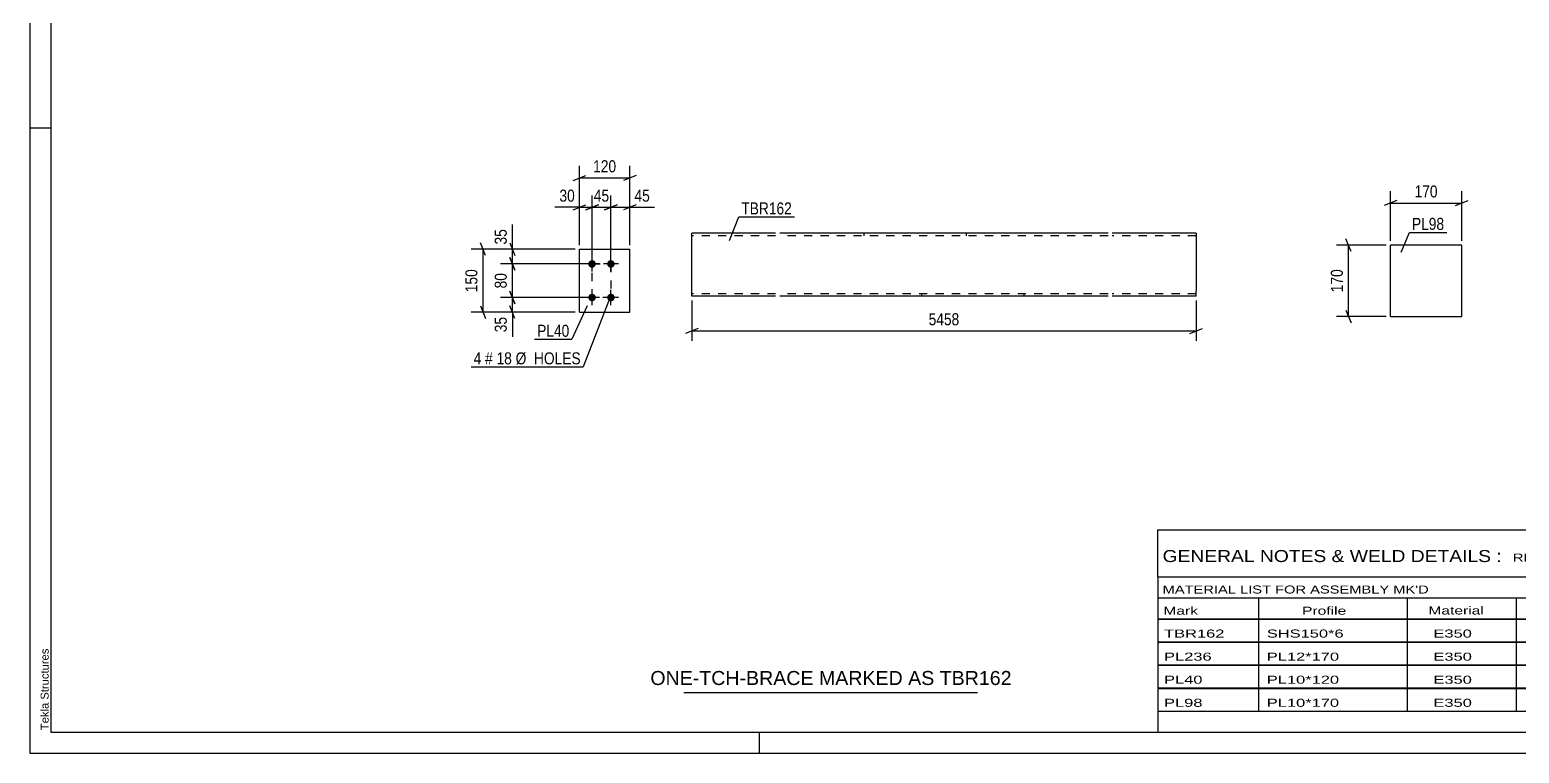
# Model space of a CAD drawing. Header units: millimetres. Extents: x 0 to 594, y 0 to 420.
# Drawn here: x 0 to 355.2, y 0 to 172.4 of the extents above; entities that cross this region are included whole.
import ezdxf

# ---------------------------------------------------------------- set-up
doc = ezdxf.new("R2010")
doc.units = ezdxf.units.MM
doc.linetypes.add('DXK_LINE_DOT2', pattern=[3.9198, 1.9599, -1.9599])
doc.styles.add('Arial', font='ARIAL.TTF', dxfattribs={"height": 0.2})
doc.styles.add('Arial Narrow', font='ARIALN.TTF', dxfattribs={"height": 0.2})

# ---------------------------------------------------------------- blocks, each defined once
blk = doc.blocks.new('Unknown-580609763-1130')
at = {"color": 5, "linetype": 'Continuous'}
for p, q in [((0, 420), (0, 0)), ((5, 415), (5, 5)), ((5, 149), (0, 149)), ((5, 5), (589, 5)), ((174, 0), (174, 5)), ((0, 0), (594, 0))]:
    blk.add_line(p, q, dxfattribs=at)
at = {"color": 174, "linetype": 'Continuous', "style": 'Arial'}
blk.add_text('Tekla Structures', height=1.9102, rotation=90, dxfattribs=at).set_placement((4.5, 5.5))
blk = doc.blocks.new('Part-580609763-2167 - 2161')
at = {"color": 2, "linetype": 'Continuous'}
for p, q in [((131.09, 105.11), (131.09, 120.11)), ((131.09, 120.11), (143.09, 120.11)), ((143.09, 105.11), (143.09, 120.11)), ((131.09, 105.11), (131.09, 105.11)), ((131.09, 105.11), (143.09, 105.11)), ((143.09, 105.11), (143.09, 105.11))]:
    blk.add_line(p, q, dxfattribs=at)
at = {"color": 7, "linetype": 'DXK_LINE_DOT2'}
for p, q in [((131.09, 120.11), (143.09, 120.11)), ((131.09, 105.11), (131.09, 105.11)), ((131.09, 105.11), (143.09, 105.11)), ((143.09, 105.11), (143.09, 105.11))]:
    blk.add_line(p, q, dxfattribs=at)
blk = doc.blocks.new('Bolt-580609763-2200 - 2161')
at = {"linetype": 'Continuous'}
for points in [[(134.09, 115.71), (133.9, 115.73), (133.72, 115.79), (133.56, 115.88), (133.42, 116.01), (133.31, 116.16), (133.23, 116.33), (133.19, 116.52), (133.19, 116.71), (133.23, 116.89), (133.31, 117.06), (133.42, 117.21), (133.56, 117.34), (133.72, 117.43), (133.9, 117.49), (134.09, 117.51), (134.28, 117.49), (134.45, 117.43), (134.62, 117.34), (134.76, 117.21), (134.87, 117.06), (134.94, 116.89), (134.98, 116.71), (134.98, 116.52), (134.94, 116.33), (134.87, 116.16), (134.76, 116.01), (134.62, 115.88), (134.45, 115.79), (134.28, 115.73)], [(138.59, 115.71), (138.4, 115.73), (138.22, 115.79), (138.06, 115.88), (137.92, 116.01), (137.81, 116.16), (137.73, 116.33), (137.69, 116.52), (137.69, 116.71), (137.73, 116.89), (137.81, 117.06), (137.92, 117.21), (138.06, 117.34), (138.22, 117.43), (138.4, 117.49), (138.59, 117.51), (138.78, 117.49), (138.95, 117.43), (139.12, 117.34), (139.26, 117.21), (139.37, 117.06), (139.44, 116.89), (139.48, 116.71), (139.48, 116.52), (139.44, 116.33), (139.37, 116.16), (139.26, 116.01), (139.12, 115.88), (138.95, 115.79), (138.78, 115.73)], [(134.09, 107.71), (133.9, 107.73), (133.72, 107.79), (133.56, 107.88), (133.42, 108.01), (133.31, 108.16), (133.23, 108.33), (133.19, 108.52), (133.19, 108.71), (133.23, 108.89), (133.31, 109.06), (133.42, 109.21), (133.56, 109.34), (133.72, 109.43), (133.9, 109.49), (134.09, 109.51), (134.28, 109.49), (134.45, 109.43), (134.62, 109.34), (134.76, 109.21), (134.87, 109.06), (134.94, 108.89), (134.98, 108.71), (134.98, 108.52), (134.94, 108.33), (134.87, 108.16), (134.76, 108.01), (134.62, 107.88), (134.45, 107.79), (134.28, 107.73)], [(138.59, 107.71), (138.4, 107.73), (138.22, 107.79), (138.06, 107.88), (137.92, 108.01), (137.81, 108.16), (137.73, 108.33), (137.69, 108.52), (137.69, 108.71), (137.73, 108.89), (137.81, 109.06), (137.92, 109.21), (138.06, 109.34), (138.22, 109.43), (138.4, 109.49), (138.59, 109.51), (138.78, 109.49), (138.95, 109.43), (139.12, 109.34), (139.26, 109.21), (139.37, 109.06), (139.44, 108.89), (139.48, 108.71), (139.48, 108.52), (139.44, 108.33), (139.37, 108.16), (139.26, 108.01), (139.12, 107.88), (138.95, 107.79), (138.78, 107.73)]]:
    blk.add_hatch(color=1, dxfattribs=at).paths.add_polyline_path(points)
at = {"color": 1, "linetype": 'Continuous'}
for p, q in [((134.09, 114.81), (134.09, 118.41)), ((138.59, 114.81), (138.59, 118.41)), ((135.89, 116.61), (132.29, 116.61)), ((140.39, 116.61), (136.79, 116.61)), ((134.09, 106.81), (134.09, 110.41)), ((138.59, 106.81), (138.59, 110.41)), ((135.89, 108.61), (132.29, 108.61)), ((140.39, 108.61), (136.79, 108.61))]:
    blk.add_line(p, q, dxfattribs=at)
blk = doc.blocks.new('Part-580609763-2404 - 2398')
at = {"color": 2, "linetype": 'Continuous'}
for p, q in [((341.49, 121.11), (324.49, 121.11)), ((324.49, 104.11), (324.49, 121.11)), ((341.49, 104.11), (341.49, 121.11)), ((324.49, 104.11), (341.49, 104.11))]:
    blk.add_line(p, q, dxfattribs=at)
blk = doc.blocks.new('Part-580609763-2436 - 2428')
at = {"color": 2, "linetype": 'Continuous'}
for p, q in [((177.87, 123.91), (157.87, 123.91)), ((157.87, 109), (157.87, 123.91)), ((257.16, 123.91), (178.87, 123.91)), ((278.16, 123.91), (258.16, 123.91)), ((278.16, 123.91), (278.16, 110.11)), ((278.16, 108.91), (278.16, 110.11)), ((157.87, 108.91), (157.87, 109)), ((177.87, 108.91), (157.87, 108.91)), ((257.16, 108.91), (178.87, 108.91)), ((278.16, 108.91), (258.16, 108.91))]:
    blk.add_line(p, q, dxfattribs=at)
at = {"color": 7, "linetype": 'DXK_LINE_DOT2'}
for p, q in [((177.87, 123.31), (157.87, 123.31)), ((257.16, 123.31), (178.87, 123.31)), ((198.87, 123.91), (198.87, 123.31)), ((223.27, 123.91), (223.27, 123.31)), ((278.16, 123.31), (258.16, 123.31)), ((278.16, 123.31), (278.16, 123.27)), ((278.16, 123.27), (278.16, 123.31)), ((278.16, 123.17), (278.16, 123.27)), ((278.16, 123.27), (278.16, 123.17)), ((157.87, 109.51), (157.87, 109.56)), ((177.87, 109.51), (157.87, 109.51)), ((257.16, 109.51), (178.87, 109.51)), ((212.76, 108.91), (212.76, 109.51)), ((237.16, 108.91), (237.16, 109.51)), ((278.16, 109.51), (258.16, 109.51)), ((278.16, 109.56), (278.16, 109.88)), ((278.16, 109.51), (278.16, 109.56))]:
    blk.add_line(p, q, dxfattribs=at)
blk = doc.blocks.new('Rectangle-580609763-2384 - 2161')
at = {"color": 1, "linetype": 'DXK_LINE_DOT2'}
blk.add_lwpolyline([(134.09, 116.61), (138.59, 116.61), (138.59, 108.61), (134.09, 108.61), (134.09, 116.61)], close=True, dxfattribs=at)
blk = doc.blocks.new('StraightDimension-580609763-2344 - 2161')
at = {"color": 7, "linetype": 'Continuous'}
for p, q in [((134.09, 117.61), (134.09, 132.96)), ((138.59, 117.61), (138.59, 132.96)), ((132.59, 129.51), (135.59, 130.71)), ((134.09, 130.11), (138.59, 130.11)), ((140.09, 130.71), (137.09, 129.51))]:
    blk.add_line(p, q, dxfattribs=at)
at = {"color": 0}
blk.add_wipeout([(138.77, 130.86), (138.77, 135.06), (133.91, 135.06), (133.91, 130.86)], dxfattribs=at)
at = {"color": 3, "style": 'Arial Narrow'}
blk.add_text('45', height=2.863, dxfattribs=at).set_placement((134.51, 131.46))
blk = doc.blocks.new('StraightDimension-580609763-2300 - 2161')
at = {"color": 7, "linetype": 'Continuous'}
for p, q in [((114.49, 121.61), (115.69, 118.61)), ((130.09, 120.11), (112.24, 120.11)), ((115.69, 115.11), (114.49, 118.11)), ((115.09, 116.61), (115.09, 120.11)), ((133.09, 116.61), (112.24, 116.61))]:
    blk.add_line(p, q, dxfattribs=at)
at = {"color": 0}
blk.add_wipeout([(114.34, 125.49), (110.14, 125.49), (110.14, 120.64), (114.34, 120.64)], dxfattribs=at)
at = {"color": 7, "linetype": 'Continuous'}
blk.add_line((115.09, 120.11), (115.09, 126.02), dxfattribs=at)
blk.add_line((115.09, 120.11), (115.09, 126.02), dxfattribs=at)
at = {"color": 3, "style": 'Arial Narrow'}
blk.add_text('35', height=2.863, rotation=90.0002, dxfattribs=at).set_placement((113.74, 121.24))
blk = doc.blocks.new('StraightDimension-580609763-2277 - 2161')
at = {"color": 7, "linetype": 'Continuous'}
for p, q in [((114.49, 110.11), (115.69, 107.11)), ((133.09, 108.61), (112.24, 108.61)), ((115.69, 103.61), (114.49, 106.61)), ((115.09, 105.11), (115.09, 108.61)), ((130.09, 105.11), (112.24, 105.11))]:
    blk.add_line(p, q, dxfattribs=at)
at = {"color": 0}
blk.add_wipeout([(114.34, 104.59), (110.14, 104.59), (110.14, 99.73), (114.34, 99.73)], dxfattribs=at)
at = {"color": 7, "linetype": 'Continuous'}
blk.add_line((115.09, 105.11), (115.09, 99.21), dxfattribs=at)
blk.add_line((115.09, 105.11), (115.09, 99.21), dxfattribs=at)
at = {"color": 3, "style": 'Arial Narrow'}
blk.add_text('35', height=2.863, rotation=90.0002, dxfattribs=at).set_placement((113.74, 100.33))
blk = doc.blocks.new('StraightDimension-580609763-2290 - 2161')
at = {"color": 7, "linetype": 'Continuous'}
for p, q in [((114.49, 118.11), (115.69, 115.11)), ((133.09, 116.61), (112.24, 116.61)), ((115.09, 108.61), (115.09, 116.61)), ((115.69, 107.11), (114.49, 110.11)), ((133.09, 108.61), (112.24, 108.61))]:
    blk.add_line(p, q, dxfattribs=at)
at = {"color": 0}
blk.add_wipeout([(114.34, 115.04), (110.14, 115.04), (110.14, 110.18), (114.34, 110.18)], dxfattribs=at)
at = {"color": 3, "style": 'Arial Narrow'}
blk.add_text('80', height=2.863, rotation=90.0002, dxfattribs=at).set_placement((113.74, 110.78))
blk = doc.blocks.new('StraightDimension-580609763-2314 - 2161')
at = {"color": 7, "linetype": 'Continuous'}
for p, q in [((108.69, 118.61), (107.49, 121.61)), ((130.09, 120.11), (105.24, 120.11)), ((108.09, 105.11), (108.09, 120.11)), ((107.49, 106.61), (108.69, 103.61)), ((130.09, 105.11), (105.24, 105.11))]:
    blk.add_line(p, q, dxfattribs=at)
at = {"color": 0}
blk.add_wipeout([(107.34, 115.95), (103.14, 115.95), (103.14, 109.27), (107.34, 109.27)], dxfattribs=at)
at = {"color": 3, "style": 'Arial Narrow'}
blk.add_text('150', height=2.863, rotation=90.0002, dxfattribs=at).set_placement((106.74, 109.87))
blk = doc.blocks.new('StraightDimension-580609763-2331 - 2161')
at = {"color": 7, "linetype": 'Continuous'}
for p, q in [((131.09, 121.11), (131.09, 132.96)), ((134.09, 117.61), (134.09, 132.96)), ((129.59, 129.51), (132.59, 130.71)), ((131.09, 130.11), (134.09, 130.11)), ((135.59, 130.71), (132.59, 129.51))]:
    blk.add_line(p, q, dxfattribs=at)
at = {"color": 0}
blk.add_wipeout([(130.56, 130.86), (130.56, 135.06), (125.71, 135.06), (125.71, 130.86)], dxfattribs=at)
at = {"color": 7, "linetype": 'Continuous'}
blk.add_line((131.09, 130.11), (125.18, 130.11), dxfattribs=at)
blk.add_line((131.09, 130.11), (125.18, 130.11), dxfattribs=at)
at = {"color": 3, "style": 'Arial Narrow'}
blk.add_text('30', height=2.863, dxfattribs=at).set_placement((126.31, 131.46))
blk = doc.blocks.new('StraightDimension-580609763-2354 - 2161')
at = {"color": 7, "linetype": 'Continuous'}
for p, q in [((138.59, 117.61), (138.59, 132.96)), ((143.09, 121.11), (143.09, 132.96)), ((137.09, 129.51), (140.09, 130.71)), ((138.59, 130.11), (143.09, 130.11)), ((144.59, 130.71), (141.59, 129.51))]:
    blk.add_line(p, q, dxfattribs=at)
at = {"color": 0}
blk.add_wipeout([(148.47, 130.86), (148.47, 135.06), (143.61, 135.06), (143.61, 130.86)], dxfattribs=at)
at = {"color": 7, "linetype": 'Continuous'}
blk.add_line((143.09, 130.11), (148.99, 130.11), dxfattribs=at)
blk.add_line((143.09, 130.11), (148.99, 130.11), dxfattribs=at)
at = {"color": 3, "style": 'Arial Narrow'}
blk.add_text('45', height=2.863, dxfattribs=at).set_placement((144.21, 131.46))
blk = doc.blocks.new('StraightDimension-580609763-2368 - 2161')
at = {"color": 7, "linetype": 'Continuous'}
for p, q in [((131.09, 121.11), (131.09, 139.96)), ((143.09, 121.11), (143.09, 139.96)), ((129.59, 136.51), (132.59, 137.71)), ((131.09, 137.11), (143.09, 137.11)), ((144.59, 137.71), (141.59, 136.51))]:
    blk.add_line(p, q, dxfattribs=at)
at = {"color": 0}
blk.add_wipeout([(140.43, 137.86), (140.43, 142.06), (133.75, 142.06), (133.75, 137.86)], dxfattribs=at)
at = {"color": 3, "style": 'Arial Narrow'}
blk.add_text('120', height=2.863, dxfattribs=at).set_placement((134.35, 138.46))
blk = doc.blocks.new('StraightDimension-580609763-2406 - 2398')
at = {"color": 7, "linetype": 'Continuous'}
for p, q in [((325.99, 131.71), (322.99, 130.51)), ((324.49, 122.11), (324.49, 133.96)), ((339.99, 130.51), (342.99, 131.71)), ((341.49, 122.11), (341.49, 133.96)), ((324.49, 131.11), (341.49, 131.11))]:
    blk.add_line(p, q, dxfattribs=at)
at = {"color": 0}
blk.add_wipeout([(336.33, 131.86), (336.33, 136.06), (329.65, 136.06), (329.65, 131.86)], dxfattribs=at)
at = {"color": 3, "style": 'Arial Narrow'}
blk.add_text('170', height=2.863, dxfattribs=at).set_placement((330.25, 132.46))
blk = doc.blocks.new('StraightDimension-580609763-2417 - 2398')
at = {"color": 7, "linetype": 'Continuous'}
for p, q in [((323.49, 121.11), (311.64, 121.11)), ((315.09, 119.61), (313.89, 122.61)), ((314.49, 104.11), (314.49, 121.11)), ((323.49, 104.11), (311.64, 104.11)), ((313.89, 105.61), (315.09, 102.61))]:
    blk.add_line(p, q, dxfattribs=at)
at = {"color": 0}
blk.add_wipeout([(313.74, 115.95), (309.54, 115.95), (309.54, 109.27), (313.74, 109.27)], dxfattribs=at)
at = {"color": 3, "style": 'Arial Narrow'}
blk.add_text('170', height=2.863, rotation=90.0002, dxfattribs=at).set_placement((313.14, 109.87))
blk = doc.blocks.new('StraightDimension-580609763-2441 - 2428')
at = {"color": 7, "linetype": 'Continuous'}
for p, q in [((157.87, 107.91), (157.87, 98.25)), ((278.16, 107.91), (278.16, 98.25)), ((159.37, 101.25), (156.37, 100.05)), ((157.87, 100.65), (278.16, 100.65)), ((276.66, 100.05), (279.66, 101.25))]:
    blk.add_line(p, q, dxfattribs=at)
at = {"color": 0}
blk.add_wipeout([(222.27, 101.4), (222.27, 105.6), (213.76, 105.6), (213.76, 101.4)], dxfattribs=at)
at = {"color": 3, "style": 'Arial Narrow'}
blk.add_text('5458', height=2.863, dxfattribs=at).set_placement((214.36, 102))
blk = doc.blocks.new('Unknown-580609763-4433')
at = {"color": 7, "linetype": 'Continuous'}
for p, q in [((269, 53.25), (429, 53.25)), ((269, 42), (269, 53.25)), ((429, 53.25), (429, 42)), ((269, 42), (429, 42)), ((269, 42), (269, 37)), ((429, 42), (429, 37)), ((269, 37), (429, 37)), ((269, 37), (269, 32)), ((293, 37), (293, 32)), ((328.5, 37), (328.5, 32)), ((354.5, 37), (354.5, 32)), ((367.5, 37), (367.5, 32)), ((385, 37), (385, 32)), ((407, 37), (407, 32)), ((429, 37), (429, 32)), ((269, 32), (429, 32)), ((293, 32), (293, 26.5)), ((328.5, 32), (328.5, 26.5)), ((354.5, 32), (354.5, 26.5)), ((367.5, 32), (367.5, 26.5)), ((385, 32), (385, 26.5)), ((407, 32), (407, 26.5)), ((269, 31.95), (269, 26.55)), ((269, 31.95), (429, 31.95)), ((429, 31.95), (429, 26.55)), ((269, 26.55), (429, 26.55)), ((269, 26.45), (269, 21.05)), ((269, 26.45), (429, 26.45)), ((293, 26.5), (293, 21)), ((328.5, 26.5), (328.5, 21)), ((354.5, 26.5), (354.5, 21)), ((367.5, 26.5), (367.5, 21)), ((385, 26.5), (385, 21)), ((407, 26.5), (407, 21)), ((429, 26.45), (429, 21.05)), ((269, 21.05), (429, 21.05)), ((269, 20.95), (269, 15.55)), ((269, 20.95), (429, 20.95)), ((293, 21), (293, 15.5)), ((328.5, 21), (328.5, 15.5)), ((354.5, 21), (354.5, 15.5)), ((367.5, 21), (367.5, 15.5)), ((385, 21), (385, 15.5)), ((407, 21), (407, 15.5)), ((429, 20.95), (429, 15.55)), ((269, 15.55), (429, 15.55)), ((269, 15.45), (269, 10.05)), ((269, 15.45), (429, 15.45)), ((293, 15.5), (293, 10)), ((328.5, 15.5), (328.5, 10)), ((354.5, 15.5), (354.5, 10)), ((367.5, 15.5), (367.5, 10)), ((385, 15.5), (385, 10)), ((407, 15.5), (407, 10)), ((429, 15.45), (429, 10.05)), ((269, 10.05), (429, 10.05)), ((269, 10), (429, 10)), ((269, 10), (269, 5)), ((385, 10), (385, 5)), ((407, 10), (407, 5)), ((429, 10), (429, 5)), ((269, 5), (429, 5))]:
    blk.add_line(p, q, dxfattribs=at)
at = {"color": 7, "style": 'Arial Narrow'}
for s, height, width, p in [('GENERAL NOTES & WELD DETAILS :', 2.8633, 1.4, (270.15, 45.56)), ('REFER TYP DRAWING TYP-01', 1.9089, 1.6, (353.7, 45.66)), ("MATERIAL LIST FOR ASSEMBLY MK'D", 1.9089, 1.6, (270.15, 38.06)), ('TBR162', 1.909, 1.794707, (361.59, 37.97)), ('1', 1.91, 1.794707, (391.08, 38.06)), ('No. Required', 1.9089, 1.6, (400.41, 38.06)), ('Mark', 1.909, 1.7, (270.34, 33)), ('Profile', 1.909, 1.7, (303.41, 33)), ('Material', 1.909, 1.7, (333.54, 33.06)), ('No.', 1.909, 1.7, (358.5, 33.06)), ('Length', 1.909, 1.7, (369, 33.06)), ('Area', 1.909, 1.7, (391.5, 33.06)), ('Weight', 1.909, 1.7, (411, 33.06))]:
    blk.add_text(s, height=height, dxfattribs=dict(at, width=width)).set_placement(p)
at = {"color": 7, "linetype": 'Continuous', "style": 'Arial Narrow'}
for s, height, width, p in [('TBR162', 1.909, 1.794707, (270.5, 27.56)), ('SHS150*6', 1.909, 1.794707, (295, 27.56)), ('E350', 1.909, 1.794707, (334.74, 27.56)), ('1', 1.91, 1.794707, (358.86, 27.56)), ('5458', 1.909, 1.794707, (371.58, 27.56)), ('3.3', 1.909, 1.794707, (395.32, 27.56)), ('147.7', 1.909, 1.794707, (411.96, 27.56)), ('PL236', 1.909, 1.794707, (270.5, 22.06)), ('PL12*170', 1.909, 1.794707, (295, 22.06)), ('E350', 1.909, 1.794707, (334.74, 22.06)), ('1', 1.91, 1.794707, (358.86, 22.06)), ('629', 1.909, 1.794707, (373.77, 22.06)), ('0.2', 1.909, 1.794707, (395.32, 22.06)), ('10.1', 1.909, 1.794707, (414.14, 22.06)), ('PL40', 1.909, 1.794707, (270.5, 16.56)), ('PL10*120', 1.909, 1.794707, (295, 16.56)), ('E350', 1.909, 1.794707, (334.74, 16.56)), ('4', 1.91, 1.794707, (358.86, 16.56)), ('150', 1.909, 1.794707, (373.77, 16.56)), ('0.0', 1.909, 1.794707, (395.32, 16.56)), ('5.7', 1.909, 1.794707, (416.33, 16.56)), ('PL98', 1.909, 1.794707, (270.5, 11.06)), ('PL10*170', 1.909, 1.794707, (295, 11.06)), ('E350', 1.909, 1.794707, (334.74, 11.06)), ('2', 1.91, 1.794707, (358.86, 11.06)), ('170', 1.909, 1.794707, (373.77, 11.06)), ('0.1', 1.909, 1.794707, (395.32, 11.06)), ('4.5', 1.909, 1.794707, (416.33, 11.06)), ('Total', 1.909, 1.7, (371.33, 6.5)), ('3.8', 1.909, 1.794707, (394.83, 6.5)), ('168.0', 1.909, 1.794707, (411.96, 6.5))]:
    blk.add_text(s, height=height, dxfattribs=dict(at, width=width)).set_placement(p)
blk = doc.blocks.new('Unknown-580609763-4434')
at = {"color": 7, "linetype": 'Continuous'}
blk.add_line((156, 14.5), (226, 14.5), dxfattribs=at)
at = {"color": 7, "style": 'Arial'}
blk.add_text('ONE-TCH-BRACE MARKED AS TBR162', height=3.3428, dxfattribs=at).set_placement((147.99, 16.25))
blk = doc.blocks.new('Mark-580609763-2163 - 2161')
at = {"color": 0}
blk.add_wipeout([(128.68, 99.25), (128.68, 102.25), (121, 102.25), (121, 99.25)], dxfattribs=at)
blk.add_wipeout([(128.68, 99.25), (128.68, 102.25), (121, 102.25), (121, 99.25)], dxfattribs=at)
at = {"color": 30, "linetype": 'Continuous'}
for p in [(132.93, 106.61), (120.4, 98.65)]:
    blk.add_line(p, (129.28, 98.65), dxfattribs=at)
at = {"color": 3, "style": 'Arial Narrow'}
blk.add_text('PL40', height=2.863, dxfattribs=at).set_placement((121, 99.25))
blk = doc.blocks.new('Mark-580609763-2196 - 2161')
at = {"color": 0}
blk.add_wipeout([(107.68, 92.68), (107.68, 95.68), (105.85, 95.68), (105.85, 92.68)], dxfattribs=at)
blk.add_wipeout([(107.68, 92.68), (107.68, 95.68), (105.85, 95.68), (105.85, 92.68)], dxfattribs=at)
blk.add_wipeout([(110.41, 92.68), (110.41, 95.68), (108.58, 95.68), (108.58, 92.68)], dxfattribs=at)
blk.add_wipeout([(110.41, 92.68), (110.41, 95.68), (108.58, 95.68), (108.58, 92.68)], dxfattribs=at)
at = {"color": 3, "style": 'Arial Narrow'}
blk.add_text('4', height=2.86, dxfattribs=at).set_placement((105.85, 92.68))
at = {"color": 0}
blk.add_wipeout([(114.97, 92.68), (114.97, 95.68), (111.31, 95.68), (111.31, 92.68)], dxfattribs=at)
blk.add_wipeout([(114.97, 92.68), (114.97, 95.68), (111.31, 95.68), (111.31, 92.68)], dxfattribs=at)
at = {"color": 3, "style": 'Arial Narrow'}
blk.add_text('#', height=2.86, dxfattribs=at).set_placement((108.58, 92.68))
at = {"color": 0}
blk.add_wipeout([(131.39, 92.68), (131.39, 95.68), (115.87, 95.68), (115.87, 92.68)], dxfattribs=at)
blk.add_wipeout([(131.39, 92.68), (131.39, 95.68), (115.87, 95.68), (115.87, 92.68)], dxfattribs=at)
at = {"color": 7, "linetype": 'Continuous'}
for p in [(138.42, 108.7), (105.25, 92.08)]:
    blk.add_line(p, (131.99, 92.08), dxfattribs=at)
at = {"color": 3, "style": 'Arial Narrow'}
for s, p in [('18', (111.31, 92.68)), ('Ø  HOLES', (115.87, 92.68))]:
    blk.add_text(s, height=2.863, dxfattribs=at).set_placement(p)
blk = doc.blocks.new('Mark-580609763-2400 - 2398')
at = {"color": 0}
blk.add_wipeout([(337.3, 124.73), (337.3, 127.73), (329.62, 127.73), (329.62, 124.73)], dxfattribs=at)
blk.add_wipeout([(337.3, 124.73), (337.3, 127.73), (329.62, 127.73), (329.62, 124.73)], dxfattribs=at)
at = {"color": 30, "linetype": 'Continuous'}
for p, q in [((327.06, 119.45), (329.02, 124.13)), ((329.02, 124.13), (337.9, 124.13))]:
    blk.add_line(p, q, dxfattribs=at)
at = {"color": 3, "style": 'Arial Narrow'}
blk.add_text('PL98', height=2.863, dxfattribs=at).set_placement((329.62, 124.73))
blk = doc.blocks.new('Mark-580609763-2432 - 2428')
at = {"color": 0}
blk.add_wipeout([(181.74, 128.41), (181.74, 131.41), (169.69, 131.41), (169.69, 128.41)], dxfattribs=at)
blk.add_wipeout([(181.74, 128.41), (181.74, 131.41), (169.69, 131.41), (169.69, 128.41)], dxfattribs=at)
at = {"color": 30, "linetype": 'Continuous'}
for p, q in [((166.86, 122.16), (169.09, 127.81)), ((169.09, 127.81), (182.34, 127.81))]:
    blk.add_line(p, q, dxfattribs=at)
at = {"color": 3, "style": 'Arial Narrow'}
blk.add_text('TBR162', height=2.863, dxfattribs=at).set_placement((169.69, 128.41))

msp = doc.modelspace()

# ---------------------------------------------------------------- block references
for name in ['Unknown-580609763-1130', 'Part-580609763-2436 - 2428', 'Part-580609763-2404 - 2398', 'Part-580609763-2167 - 2161', 'Bolt-580609763-2200 - 2161', 'Rectangle-580609763-2384 - 2161', 'Unknown-580609763-4433', 'Unknown-580609763-4434']:
    msp.add_blockref(name, (0, 0))

# ---------------------------------------------------------------- next in the draw order: block references
for name in ['StraightDimension-580609763-2344 - 2161', 'StraightDimension-580609763-2406 - 2398', 'Mark-580609763-2432 - 2428', 'StraightDimension-580609763-2277 - 2161', 'StraightDimension-580609763-2441 - 2428']:
    msp.add_blockref(name, (0, 0))

# ---------------------------------------------------------------- next in the draw order: block references
for name in ['StraightDimension-580609763-2300 - 2161', 'Mark-580609763-2400 - 2398', 'StraightDimension-580609763-2417 - 2398']:
    msp.add_blockref(name, (0, 0))

# ---------------------------------------------------------------- next in the draw order: block references
msp.add_blockref('StraightDimension-580609763-2290 - 2161', (0, 0))

# ---------------------------------------------------------------- next in the draw order: block references
msp.add_blockref('StraightDimension-580609763-2314 - 2161', (0, 0))

# ---------------------------------------------------------------- next in the draw order: block references
for name in ['StraightDimension-580609763-2331 - 2161', 'Mark-580609763-2163 - 2161']:
    msp.add_blockref(name, (0, 0))

# ---------------------------------------------------------------- next in the draw order: block references
for name in ['StraightDimension-580609763-2354 - 2161', 'Mark-580609763-2196 - 2161']:
    msp.add_blockref(name, (0, 0))

# ---------------------------------------------------------------- next in the draw order: block references
msp.add_blockref('StraightDimension-580609763-2368 - 2161', (0, 0))

doc.saveas('drawing.dxf')
